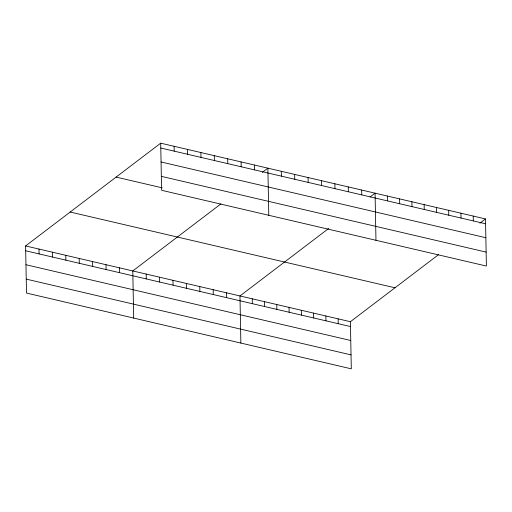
<?xml version="1.0" encoding="UTF-8"?>
<svg xmlns="http://www.w3.org/2000/svg" width="512" height="512" viewBox="0 0 512 512"><rect width="100%" height="100%" fill="white"/><g stroke="black" fill="none" stroke-linecap="round" stroke-linejoin="round"><path stroke-width="0.77" d="M438.56 254.637L350.4 321.702L351.302 368.832L26.502 293.069L25.6 245.946L160.698 143.168L485.498 218.931L486.4 266.054L161.6 190.298L160.698 143.168M220.941 203.878L132.781 270.944L133.69 318.067M262.304 172.41L267.878 168.173L268.787 215.296M328.717 228.429L239.968 295.949L240.87 343.072M370.112 196.941L375.066 193.171L375.968 240.294M479.923 223.168L485.498 218.931M160.787 148.019L485.587 223.782M161.056 161.971L485.856 237.728M161.331 176.346L486.131 252.102M116.115 177.088L162.266 187.853M70.182 212.032L394.982 287.789M25.6 245.946L350.4 321.702M25.696 250.79L350.49 326.554M25.958 264.742L350.758 340.506M26.24 279.117L351.034 354.88M473.222 216.07L473.318 220.915M460.954 213.21L461.05 218.054M448.685 210.342L448.781 215.194M436.416 207.482L436.506 212.333M424.147 204.621L424.237 209.472M411.872 201.76L411.968 206.605M399.603 198.899L399.699 203.744M387.334 196.032L387.424 200.883M361.664 190.048L361.76 194.893M348.269 186.925L348.358 191.77M338.131 318.842L338.221 323.693M334.867 183.795L334.963 188.646M325.856 315.981L325.952 320.826M321.472 180.672L321.562 185.523M313.587 313.12L313.683 317.965M308.077 177.549L308.166 182.394M301.318 310.259L301.414 315.104M294.675 174.419L294.771 179.27M289.05 307.392L289.139 312.243M281.28 171.296L281.37 176.147M276.781 304.531L276.87 309.382M264.506 301.67L264.602 306.515M254.483 165.05L254.573 169.894M252.237 298.81L252.333 303.654M241.082 161.92L241.178 166.771M227.686 158.797L227.776 163.642M226.566 292.819L226.662 297.67M214.291 155.674L214.381 160.518M213.171 289.696L213.267 294.541M200.89 152.544L200.986 157.395M199.776 286.573L199.866 291.418M187.494 149.421L187.584 154.272M186.374 283.443L186.47 288.294M174.093 146.298L174.189 151.142M172.979 280.32L173.069 285.171M159.578 277.197L159.674 282.042M146.182 274.067L146.272 278.918M119.386 267.821L119.482 272.666M105.99 264.698L106.08 269.542M92.589 261.568L92.685 266.419M79.194 258.445L79.283 263.29M65.792 255.322L65.888 260.166M52.397 252.192L52.486 257.043M38.995 249.069L39.091 253.92"/></g></svg>
